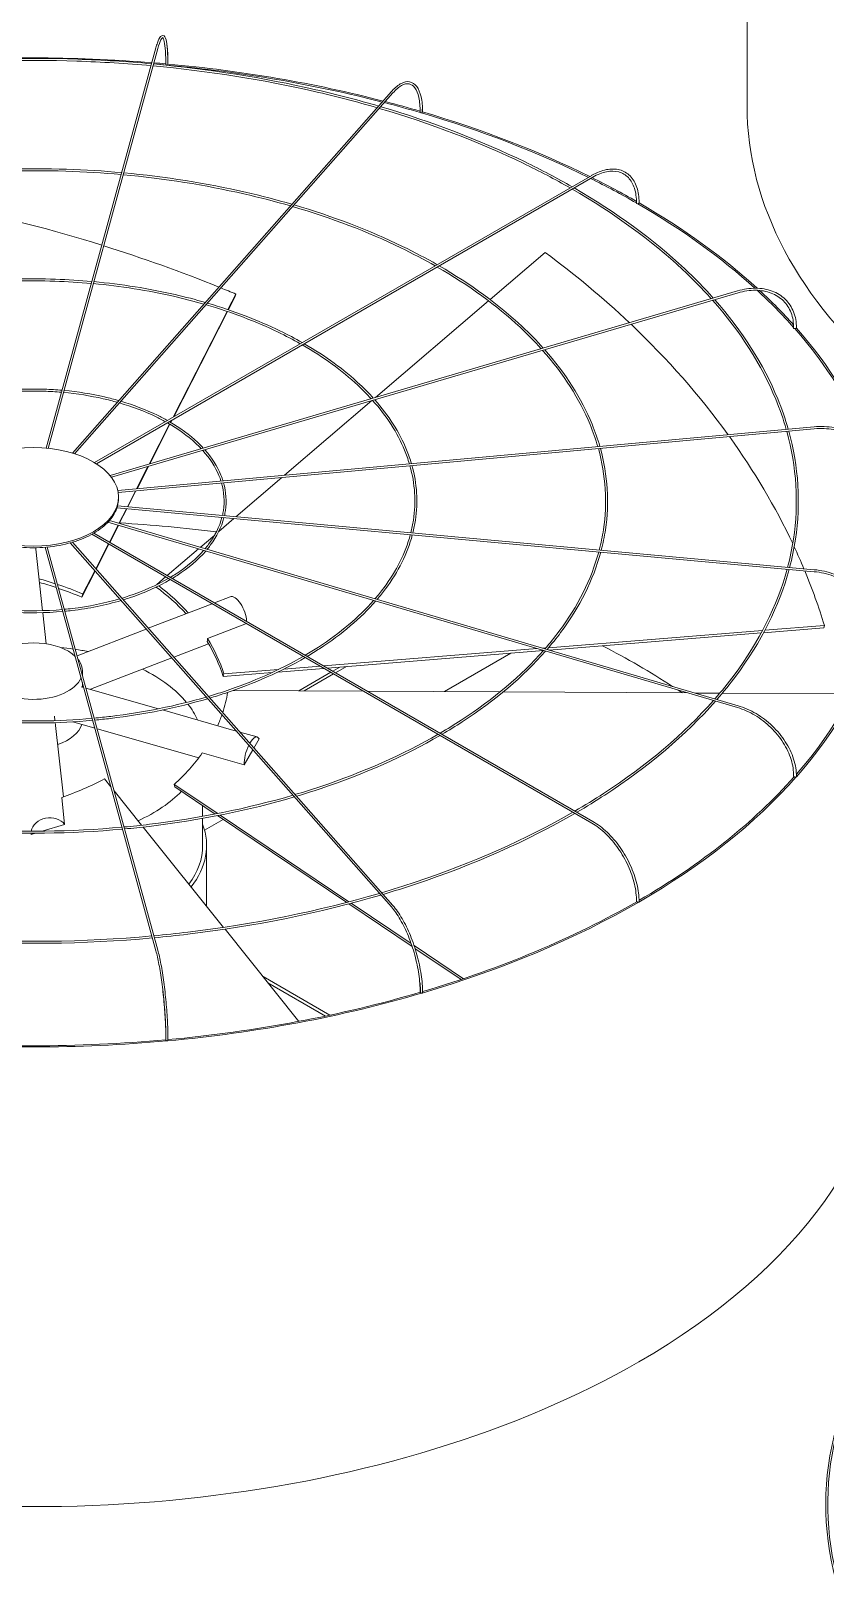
# Model space of a CAD drawing. Header units: millimetres. Extents: x -312439 to 477422, y -331570 to 212570.
# Drawn here: x 397652.5 to 397895.7, y 93167 to 93640.9 of the extents above; entities that cross this region are included whole.
import ezdxf

# ---------------------------------------------------------------- set-up
doc = ezdxf.new("R2010")
doc.units = ezdxf.units.MM

msp = doc.modelspace()

# ---------------------------------------------------------------- linework, layer by layer
at = {"color": 0, "linetype": 'Continuous', "lineweight": 0, "extrusion": (8.40036e-17, 0.816497, 0.57735)}
for p, q in [((397871.825, 93618.115), (397871.825, 93758.855)), ((397690.763, 93635.757), (397657.142, 93513.2)), ((397691.354, 93635.595), (397657.761, 93513.14)), ((397762.903, 93622.358), (397665.221, 93511.674)), ((397665.862, 93511.475), (397763.362, 93621.953)), ((397671.972, 93508.763), (397824.289, 93596.703)), ((397824.595, 93596.173), (397672.563, 93508.397)), ((397809.999, 93573.1), (397793.14, 93558.697)), ((397868.899, 93561.335), (397676.733, 93504.804)), ((397677.142, 93504.286), (397869.072, 93560.747)), ((397712.85, 93555.62), (397715.269, 93560.36)), ((397714.898, 93559.394), (397715.269, 93560.36)), ((397696.034, 93522.655), (397712.569, 93555.069)), ((397712.674, 93555.033), (397696.208, 93522.756)), ((397714.898, 93559.394), (397712.955, 93555.584)), ((397792.664, 93558.289), (397758.069, 93528.731)), ((397756.929, 93527.758), (397730.179, 93504.903)), ((397679.077, 93500.23), (397892.376, 93519.734)), ((397679.191, 93499.625), (397892.432, 93519.124)), ((397688.728, 93508.333), (397694.968, 93520.566)), ((397695.062, 93520.51), (397688.872, 93508.375)), ((397695.247, 93521.112), (397695.523, 93521.653)), ((397695.697, 93521.754), (397695.341, 93521.056)), ((397684.864, 93500.759), (397688.344, 93507.582)), ((397688.489, 93507.624), (397684.993, 93500.771)), ((397729.373, 93504.214), (397715.289, 93492.18)), ((397679.294, 93497.791), (397679.294, 93498.291)), ((397682.038, 93495.22), (397684.535, 93500.114)), ((397684.663, 93500.125), (397682.156, 93495.21)), ((397892.376, 93475.371), (397678.81, 93494.9)), ((397892.432, 93475.981), (397678.99, 93495.499)), ((397679.447, 93490.141), (397681.739, 93494.633)), ((397681.856, 93494.622), (397679.554, 93490.11)), ((397676.043, 93490.504), (397868.899, 93433.771)), ((397869.072, 93434.358), (397676.503, 93491.007)), ((397676.528, 93484.419), (397679.164, 93489.586)), ((397679.271, 93489.555), (397676.623, 93484.364)), ((397714.638, 93491.624), (397710.032, 93487.689)), ((397762.903, 93372.747), (397664.535, 93484.209)), ((397763.362, 93373.153), (397665.186, 93484.398)), ((397824.289, 93398.402), (397671.122, 93486.833)), ((397824.595, 93398.933), (397671.741, 93487.183)), ((397708.77, 93486.61), (397704.334, 93482.82)), ((397653.98, 93482.277), (397656.075, 93463.444)), ((397656.88, 93482.86), (397690.763, 93359.348)), ((397657.5, 93482.916), (397691.354, 93359.51)), ((397672.366, 93476.261), (397676.25, 93483.873)), ((397676.344, 93483.818), (397672.444, 93476.173)), ((397703.778, 93482.345), (397694.238, 93474.194)), ((397672.145, 93475.586), (397668.063, 93467.584)), ((397668.433, 93468.55), (397672.067, 93475.674)), ((397691.026, 93471.409), (397691.04, 93471.462)), ((397693.744, 93473.772), (397691.04, 93471.462)), ((397668.063, 93467.584), (397668.433, 93468.55)), ((397707.971, 93465.558), (397688.442, 93458.046)), ((397713.5, 93467.685), (397708.707, 93465.841)), ((397656.142, 93462.833), (397657.204, 93453.288)), ((397687.832, 93457.811), (397666.625, 93449.654)), ((397706.606, 93454.909), (397718.495, 93459.482)), ((397811.043, 93452.115), (397876.603, 93457.418)), ((397876.176, 93456.625), (397811.234, 93451.373)), ((397895.313, 93458.173), (397876.905, 93456.684)), ((397877.328, 93457.477), (397895.519, 93458.948)), ((397895.313, 93458.173), (397895.519, 93458.948)), ((397706.904, 93453.303), (397696.246, 93449.203)), ((397742.133, 93446.542), (397807.51, 93451.83)), ((397809.465, 93451.23), (397743.285, 93445.877)), ((397809.213, 93451.967), (397810.176, 93452.045)), ((397695.636, 93448.968), (397670.687, 93439.371)), ((397729.94, 93445.556), (397741.059, 93446.455)), ((397747.129, 93446.188), (397744.938, 93444.923)), ((397745.804, 93444.423), (397749.143, 93446.351)), ((397799.505, 93450.424), (397779.124, 93438.657)), ((397668.251, 93444.944), (397668.251, 93443.725)), ((397668.251, 93441.41), (397668.251, 93440.067)), ((397726.343, 93444.507), (397711.356, 93443.294)), ((397711.356, 93443.294), (397711.562, 93444.069)), ((397711.562, 93444.069), (397728.277, 93445.421)), ((397742.211, 93445.79), (397728.08, 93444.647)), ((397744.325, 93444.569), (397734.515, 93438.905)), ((397736.23, 93438.896), (397745.191, 93444.069)), ((397668.651, 93439.953), (397667.861, 93440.179)), ((397691.559, 93433.409), (397669.34, 93439.756)), ((397754.327, 93438.795), (397714.43, 93439.017)), ((397796.185, 93438.562), (397755.563, 93438.788)), ((397853.699, 93438.242), (397797.146, 93438.557)), ((397863.471, 93438.188), (397855.911, 93438.23)), ((397901.932, 93437.974), (397864.266, 93438.184)), ((397715.371, 93426.606), (397692.836, 93433.044)), ((397659.818, 93429.779), (397659.662, 93431.183)), ((397662.413, 93406.434), (397659.886, 93429.169)), ((397672.073, 93427.478), (397665.278, 93429.419)), ((397703.884, 93418.39), (397672.763, 93427.281)), ((397721.792, 93424.772), (397716.463, 93426.294)), ((397722.387, 93424.209), (397720.783, 93421.399)), ((397717.831, 93416.226), (397704.98, 93419.897)), ((397720.463, 93420.837), (397717.831, 93416.226)), ((397677.011, 93409.479), (397675.055, 93411.918)), ((397686.4, 93397.772), (397677.976, 93408.275)), ((397696.569, 93409.503), (397696.404, 93410.264)), ((397696.404, 93410.264), (397709.688, 93401.337)), ((397708.938, 93401.191), (397696.569, 93409.503)), ((397662.82, 93397.991), (397661.902, 93406.252)), ((397705.076, 93400.472), (397705.076, 93403.787)), ((397705.076, 93391.502), (397705.076, 93399.85)), ((397711.384, 93399.547), (397705.661, 93396.243)), ((397749.211, 93374.127), (397709.658, 93400.707)), ((397710.406, 93400.855), (397749.908, 93374.309)), ((397652.525, 93395.326), (397652.568, 93394.943)), ((397652.568, 93394.943), (397653.856, 93395.326)), ((397655.957, 93395.951), (397662.82, 93397.991)), ((397711.493, 93366.483), (397686.854, 93397.206)), ((397706.3, 93372.958), (397706.3, 93391.502)), ((397769.256, 93360.657), (397749.889, 93373.671)), ((397750.585, 93373.854), (397768.967, 93361.501)), ((397734.566, 93337.715), (397711.937, 93365.93)), ((397769.855, 93360.905), (397784.946, 93350.763)), ((397784.301, 93350.547), (397770.128, 93360.07)), ((397744.014, 93339.614), (397723.582, 93351.41)), ((397725.076, 93349.548), (397742.747, 93339.346))]:
    msp.add_line(p, q, dxfattribs=at)
at = {"color": 0, "linetype": 'Continuous', "lineweight": 0}
for centre, major_axis, ratio, start_param, end_param in [((397653.276, 93481.28), (-262.225, 0), 0.5773503, 4.5737285, 4.8518651), ((397653.276, 93481.28), (-262.225, 0), 0.5773503, 4.5571855, 4.5713361), ((397653.276, 93481.28), (-261.613, 0), 0.5773503, 4.556469, 4.5713736), ((397694.117, 93630.613), (0.306, -0.001), 0.5647458, 3.1415927, 4.5569919), ((397694.117, 93630.613), (0.306, -0.001), 0.5647458, 4.5569919, 6.1277883), ((397653.276, 93481.28), (-261.613, 0), 0.5773503, 4.2918428, 4.5551023), ((397694.164, 93630.787), (0.306, 0), 0.5773503, 5.7174869, 6.2831853), ((397653.276, 93481.28), (-262.225, 0), 0.5773503, 4.2917243, 4.5546375), ((397653.276, 93481.28), (-261.613, 0), 0.5773503, 4.242585, 4.2890574), ((397653.276, 93481.28), (-262.225, 0), 0.5773503, 4.2438111, 4.2889455), ((398134.05, 93618.115), (262.225, 0), 0.5773503, 3.1415927, 5.4977871), ((397772.007, 93616.001), (0.306, -0.003), 0.5659728, 3.1415927, 4.2460434), ((397772.007, 93616.001), (0.306, -0.003), 0.5659728, 4.2460434, 5.8168397), ((397653.276, 93481.28), (-261.613, 0), 0.5773503, 4.0051997, 4.2408431), ((397772.146, 93616.158), (0.306, 0), 0.5773503, 5.290332, 6.2831853), ((397653.276, 93481.28), (-262.225, 0), 0.5773503, 4.0050166, 4.2406095), ((397653.276, 93481.28), (-261.613, 0), 0.5773503, 3.9286416, 4.0018792), ((397653.276, 93481.28), (-262.225, 0), 0.5773503, 3.9309746, 4.001704), ((397838.264, 93588.208), (0.306, -0.004), 0.5683066, 3.1415927, 3.9346429), ((397838.48, 93588.333), (-0.306, 0), 0.5773503, 1.8326303, 3.1415927), ((397653.276, 93481.28), (-262.225, 0), 0.5773503, 3.705131, 3.9265633), ((397653.646, 93439.564), (-236.033, 90.421), 0.5343599, 4.8289255, 5.0170065), ((397838.264, 93588.208), (0.306, -0.004), 0.5683066, 3.9346429, 5.5054392), ((397653.276, 93481.28), (-261.613, 0), 0.5773503, 3.7066773, 3.9265771), ((397653.646, 93439.564), (-236.033, 90.421), 0.5343599, 4.6778989, 4.8264893), ((397653.481, 93439.372), (244.29, -64.884), 0.7560981, 0.9482496, 1.0897919), ((397653.646, 93439.564), (-236.033, 90.421), 0.5343599, 4.655659, 4.6753292), ((397653.276, 93481.28), (-261.613, 0), 0.5773503, 3.6151503, 3.7017035), ((397653.276, 93481.28), (-262.225, 0), 0.5773503, 3.6198551, 3.6998544), ((397653.481, 93439.372), (244.29, -64.884), 0.7560981, 0.7473423, 0.9452164), ((397886.402, 93549.954), (-0.306, 0.005), 0.5715189, 0, 0.4809344), ((397886.402, 93549.954), (-0.306, 0.005), 0.5715189, 0.4809344, 2.0517307), ((397653.276, 93481.28), (-261.613, 0), 0.5773503, 3.3623861, 3.6122993), ((397886.675, 93550.035), (-0.306, 0), 0.5773503, 1.5184711, 3.1415927), ((397653.276, 93481.28), (-262.225, 0), 0.5773503, 3.3525846, 3.6125039), ((397653.481, 93439.372), (244.29, -64.884), 0.7560981, 0.5676523, 0.7441319), ((397653.167, 93497.791), (-26.126, 0), 0.5773503, 2.6739221, 2.9809447), ((397653.167, 93497.791), (-26.126, 0), 0.5773503, 2.9880814, 3.1415927), ((397653.167, 93497.791), (-26.126, 0), 0.5773503, 2.3597628, 2.6667854), ((397653.276, 93340.04), (-261.613, 0), 0.5773503, 4.4965959, 4.611374), ((397653.167, 93497.791), (-26.126, 0), 0.5773503, 1.7314443, 2.0384669), ((397653.167, 93497.791), (-26.126, 0), 0.5773503, 2.0456036, 2.3526262), ((397653.167, 93497.791), (-26.126, 0), 0.5773503, 1.417285, 1.7243076), ((397648.487, 93481.666), (-5.494, -0.611), 0.8148193, 3.1415927, 3.239858), ((397653.481, 93439.372), (244.29, -64.884), 0.7560981, 0.5274276, 0.562586), ((397653.481, 93439.372), (244.29, -64.884), 0.7560981, 0.4379774, 0.5241031), ((397653.646, 93439.564), (56.639, -21.698), 0.5343599, 1.6636456, 1.7494756), ((397653.276, 93438.597), (-56.639, 21.698), 0.5343599, 4.7930664, 4.8825345), ((397653.646, 93439.564), (56.639, -21.698), 0.5343599, 1.5140664, 1.6514841), ((397653.276, 93438.597), (-56.639, 21.698), 0.5343599, 4.655659, 4.78086), ((397653.276, 93438.597), (58.621, -15.57), 0.7560981, 0.8715668, 1.0888975), ((397653.481, 93439.372), (58.621, -15.57), 0.7560981, 1.0889957, 1.0897919), ((397653.481, 93439.372), (58.621, -15.57), 0.7560981, 0.8588781, 1.0770864), ((397715.485, 93462.526), (-1.984, 5.159), 0.4527097, 4.0715694, 6.2831853), ((397653.276, 93481.28), (-261.613, 0), 0.5773503, 2.6753447, 2.9836943), ((397653.276, 93481.28), (-262.225, 0), 0.5773503, 2.6707914, 2.9843582), ((397653.276, 93444.944), (-14.976, 0), 0.5773503, 3.6916997, 5.4977871), ((397653.276, 93422.632), (-51.8, 0), 0.5773503, 4.4755897, 4.5522282), ((397653.276, 93422.632), (-51.8, 0), 0.5773503, 4.3841689, 4.46244), ((397653.276, 93438.597), (58.621, -15.57), 0.7560981, 0.4379774, 0.6726233), ((397653.481, 93439.372), (58.621, -15.57), 0.7560981, 0.4379774, 0.6748983), ((397653.276, 93340.04), (-261.613, 0), 0.5773503, 3.867145, 3.9833748), ((397653.276, 93444.944), (-14.976, 0), 0.5773503, 3.0357663, 3.5615783), ((397653.276, 93444.944), (-14.976, 0), 0.5773503, 0.1968015, 2.9056449), ((397653.276, 93422.632), (-51.8, 0), 0.5773503, 3.5810046, 4.0125195), ((397653.111, 93439.358), (59.282, 12.821), 0.7719474, 5.8595474, 5.99043), ((397653.276, 93340.04), (-261.613, 0), 0.5773503, 3.8494737, 3.8569689), ((397653.276, 93422.632), (-51.8, 0), 0.5773503, 3.3906549, 3.5616615), ((397653.276, 93430.037), (-14.976, 0), 0.5773503, 2.0838772, 2.9778132), ((397653.111, 93439.358), (59.282, 12.821), 0.7719474, 5.7736505, 5.8452628), ((397720.274, 93419.457), (1.518, 5.315), 0.3621096, 5.9116388, 7.2697762), ((397653.111, 93439.358), (59.282, 12.821), 0.7719474, 5.3512156, 5.5881365), ((397720.274, 93419.457), (1.518, 5.315), 0.3621096, 1.1204156, 2.3231422), ((397652.905, 93439.536), (-56.425, -22.248), 0.5660586, 1.5074553, 1.7443762), ((397653.276, 93422.632), (-51.8, 0), 0.5773503, 2.2375498, 2.6358707), ((397653.276, 93481.28), (-262.225, 0), 0.5773503, 2.0421116, 2.6702774), ((397653.276, 93481.28), (-261.613, 0), 0.5773503, 2.358999, 2.669365), ((397886.402, 93412.731), (-0.306, 0.005), 0.5830421, 0, 1.1094484), ((397886.675, 93412.65), (-0.306, 0), 0.5773503, 0.5759933, 3.1415927), ((397658.064, 93395.528), (5.494, 0.611), 0.8148193, 0.440938, 2.9148909), ((397658.064, 93395.528), (5.494, 0.611), 0.8148193, 3.0505707, 3.1356266), ((397653.276, 93391.502), (-53.025, 0), 0.5773503, 2.7158894, 3.3569527), ((397653.276, 93391.502), (51.8, 0), 0.5773503, 5.8780508, 6.2831853), ((397653.276, 93481.28), (-261.613, 0), 0.5773503, 2.0437737, 2.355024), ((397838.264, 93374.477), (-0.306, 0.004), 0.5862544, 0, 0.7932918), ((397838.48, 93374.352), (-0.306, 0), 0.5773503, 0.261834, 3.1415927), ((397653.276, 93481.28), (-261.613, 0), 0.5773503, 1.7289191, 2.0406845), ((397772.007, 93346.684), (-0.306, 0.003), 0.5885883, 0, 0.4763277), ((397772.146, 93346.527), (-0.306, 0), 0.5773503, 0, 3.1415927), ((397653.276, 93481.28), (-262.225, 0), 0.5773503, 1.7280308, 2.0415976), ((397653.276, 93340.54), (262.225, 0), 0.5773503, 3.1415927, 5.4977871), ((397653.276, 93340.54), (262.225, 0), 0.5773503, 5.4977871, 6.2831853), ((397653.276, 93481.28), (-262.225, 0), 0.5773503, 1.4139544, 1.727034), ((397653.276, 93481.28), (-261.613, 0), 0.5773503, 1.41439, 1.726367), ((397694.117, 93332.073), (-0.306, 0.001), 0.5898153, 0, 0.1588369), ((397694.164, 93331.898), (-0.306, 0), 0.5773503, 0, 3.1415927), ((398158.172, 93189.778), (-262.225, 0), 0.5773503, 6.126925, 6.4343205), ((398158.172, 93189.778), (-261.613, 0), 0.5773503, 6.1262297, 6.4235661)]:
    msp.add_ellipse(centre, major_axis=major_axis, ratio=ratio, start_param=start_param, end_param=end_param, dxfattribs=at)
msp.add_ellipse((397653.167, 93498.291), major_axis=(26.126, 0), ratio=0.5773503, dxfattribs=at)
for points, knots in [([(397694.471, 93630.787), (397694.471, 93632.491), (397694.419, 93634.008), (397694.216, 93636.526), (397694.067, 93637.525), (397693.665, 93638.947), (397693.44, 93639.463), (397692.654, 93639.578), (397692.406, 93639.43), (397691.855, 93638.845), (397691.547, 93638.19), (397691.068, 93636.809), (397690.915, 93636.311), (397690.763, 93635.757)], [4.712389, 4.712389, 4.712389, 4.712389, 5.0265482, 5.0265482, 5.3407075, 5.3407075, 5.6548668, 5.6548668, 5.8236028, 5.8236028, 6.1377621, 6.1377621, 6.2831853, 6.2831853, 6.2831853, 6.2831853]), ([(397691.354, 93635.595), (397691.672, 93636.755), (397691.992, 93637.647), (397692.548, 93638.728), (397692.797, 93638.877), (397692.824, 93638.877), (397693.028, 93638.729), (397693.381, 93637.564), (397693.525, 93636.714), (397693.736, 93634.47), (397693.798, 93633.04), (397693.811, 93631.152), (397693.811, 93630.885), (397693.81, 93630.613)], [0, 0, 0, 0, 0.3152669, 0.3152669, 0.6094726, 0.6094726, 0.9267406, 0.9267406, 1.2208373, 1.2208373, 1.5356304, 1.5356304, 1.5863402, 1.5863402, 1.5863402, 1.5863402]), ([(397694.089, 93636.923), (397694.098, 93636.862), (397694.107, 93636.801), (397694.259, 93635.714), (397694.353, 93634.41), (397694.416, 93632.173), (397694.425, 93631.412), (397694.423, 93630.612)], [1.10131175, 1.10131175, 1.10131175, 1.10131175, 1.12076762, 1.12076762, 1.43803566, 1.43803566, 1.5863026, 1.5863026, 1.5863026, 1.5863026]), ([(397689.425, 93630.877), (397681.93, 93631.555), (397674.378, 93632.022), (397650.15, 93632.838), (397633.392, 93632.368), (397616.91, 93630.877)], [5.342386, 5.342386, 5.342386, 5.342386, 5.43953692, 5.43953692, 5.65318828, 5.65318828, 5.65318828, 5.65318828]), ([(397689.26, 93630.277), (397681.742, 93630.955), (397674.166, 93631.421), (397650.048, 93632.22), (397633.425, 93631.751), (397617.075, 93630.277)], [5.34285963, 5.34285963, 5.34285963, 5.34285963, 5.44045758, 5.44045758, 5.65271466, 5.65271466, 5.65271466, 5.65271466]), ([(397758.539, 93617.414), (397752.262, 93619.243), (397745.841, 93620.909), (397723.391, 93626.043), (397706.784, 93628.669), (397689.88, 93630.22)], [5.03043397, 5.03043397, 5.03043397, 5.03043397, 5.12064091, 5.12064091, 5.34017784, 5.34017784, 5.34017784, 5.34017784]), ([(397758.987, 93617.921), (397752.699, 93619.759), (397746.268, 93621.433), (397723.729, 93626.607), (397707.036, 93629.256), (397690.044, 93630.82)], [5.02911205, 5.02911205, 5.02911205, 5.02911205, 5.11935362, 5.11935362, 5.33970837, 5.33970837, 5.33970837, 5.33970837]), ([(397772.452, 93616.158), (397772.452, 93617.874), (397772.301, 93619.423), (397771.705, 93622.049), (397771.26, 93623.127), (397770.079, 93624.712), (397769.33, 93625.217), (397767.69, 93625.502), (397766.831, 93625.329), (397765.017, 93624.408), (397764.053, 93623.622), (397763.029, 93622.5), (397762.966, 93622.43), (397762.903, 93622.358)], [4.712389, 4.712389, 4.712389, 4.712389, 5.0265482, 5.0265482, 5.3407075, 5.3407075, 5.6548668, 5.6548668, 5.9484515, 5.9484515, 6.2626108, 6.2626108, 6.2831853, 6.2831853, 6.2831853, 6.2831853]), ([(397763.362, 93621.953), (397764.276, 93622.989), (397765.184, 93623.755), (397766.867, 93624.677), (397767.633, 93624.833), (397768.974, 93624.598), (397769.572, 93624.204), (397770.599, 93622.805), (397771.015, 93621.8), (397771.567, 93619.297), (397771.707, 93617.807), (397771.701, 93616.1), (397771.701, 93616.052), (397771.7, 93616.004)], [0, 0, 0, 0, 0.3146448, 0.3146448, 0.6289116, 0.6289116, 0.9461796, 0.9461796, 1.2634477, 1.2634477, 1.5772832, 1.5772832, 1.5863402, 1.5863402, 1.5863402, 1.5863402]), ([(397817.64, 93592.865), (397813.037, 93595.493), (397808.245, 93598.012), (397789.747, 93606.952), (397774.924, 93612.604), (397759.189, 93617.224)], [4.71777189, 4.71777189, 4.71777189, 4.71777189, 4.80086127, 4.80086127, 5.02732174, 5.02732174, 5.02732174, 5.02732174]), ([(397818.254, 93593.219), (397813.639, 93595.864), (397808.835, 93598.398), (397790.285, 93607.394), (397775.419, 93613.082), (397759.636, 93617.731)], [4.71590946, 4.71590946, 4.71590946, 4.71590946, 4.79913358, 4.79913358, 5.02600568, 5.02600568, 5.02600568, 5.02600568]), ([(397772.304, 93617.013), (397772.309, 93616.809), (397772.313, 93616.602), (397772.314, 93616.263), (397772.314, 93616.132), (397772.313, 93616)], [7.805980691, 7.805980691, 7.805980691, 7.805980691, 7.845140151, 7.845140151, 7.869416781, 7.869416781, 7.869416781, 7.869416781]), ([(397680.282, 93597.549), (397674.698, 93598.052), (397669.072, 93598.4), (397650.955, 93599.011), (397638.401, 93598.662), (397626.053, 93597.549)], [5.34296141, 5.34296141, 5.34296141, 5.34296141, 5.43938168, 5.43938168, 5.65261288, 5.65261288, 5.65261288, 5.65261288]), ([(397680.117, 93596.949), (397674.51, 93597.452), (397668.861, 93597.798), (397650.852, 93598.393), (397638.434, 93598.045), (397626.218, 93596.949)], [5.34359392, 5.34359392, 5.34359392, 5.34359392, 5.44060854, 5.44060854, 5.65198037, 5.65198037, 5.65198037, 5.65198037]), ([(397838.787, 93588.333), (397838.787, 93590.058), (397838.55, 93591.654), (397837.617, 93594.433), (397836.918, 93595.616), (397835.12, 93597.437), (397834.021, 93598.073), (397831.553, 93598.724), (397830.187, 93598.741), (397827.322, 93598.172), (397825.823, 93597.584), (397824.315, 93596.719), (397824.302, 93596.711), (397824.289, 93596.703)], [3.1415927, 3.1415927, 3.1415927, 3.1415927, 3.4557519, 3.4557519, 3.7699112, 3.7699112, 4.0826965, 4.0826965, 4.3954482, 4.3954482, 4.7096075, 4.7096075, 4.712389, 4.712389, 4.712389, 4.712389]), ([(397824.595, 93596.173), (397826.033, 93597.003), (397827.464, 93597.563), (397830.164, 93598.099), (397831.43, 93598.074), (397833.682, 93597.46), (397834.668, 93596.873), (397836.291, 93595.179), (397836.927, 93594.071), (397837.772, 93591.423), (397837.98, 93589.886), (397837.958, 93588.212)], [1.5707963, 1.5707963, 1.5707963, 1.5707963, 1.8880644, 1.8880644, 2.2053324, 2.2053324, 2.5226004, 2.5226004, 2.8398685, 2.8398685, 3.1571365, 3.1571365, 3.1571365, 3.1571365]), ([(397732.006, 93587.349), (397727.353, 93588.7), (397722.595, 93589.932), (397705.834, 93593.763), (397693.397, 93595.73), (397680.737, 93596.892)], [5.03177949, 5.03177949, 5.03177949, 5.03177949, 5.12085286, 5.12085286, 5.34001919, 5.34001919, 5.34001919, 5.34001919]), ([(397732.454, 93587.857), (397727.791, 93589.217), (397723.023, 93590.457), (397706.172, 93594.327), (397693.649, 93596.317), (397680.901, 93597.492)], [5.03001504, 5.03001504, 5.03001504, 5.03001504, 5.11913743, 5.11913743, 5.33939405, 5.33939405, 5.33939405, 5.33939405]), ([(397860.832, 93558.962), (397858.095, 93562.015), (397855.156, 93565.008), (397842.475, 93576.843), (397831.117, 93585.111), (397818.254, 93592.512)], [4.40451603, 4.40451603, 4.40451603, 4.40451603, 4.48100319, 4.48100319, 4.71406654, 4.71406654, 4.71406654, 4.71406654]), ([(397861.482, 93559.153), (397858.75, 93562.215), (397855.816, 93565.216), (397843.126, 93577.112), (397831.75, 93585.425), (397818.867, 93592.866)], [4.40270972, 4.40270972, 4.40270972, 4.40270972, 4.47899466, 4.47899466, 4.71221436, 4.71221436, 4.71221436, 4.71221436]), ([(397776.316, 93569.006), (397772.923, 93570.937), (397769.394, 93572.787), (397755.586, 93579.457), (397744.463, 93583.695), (397732.656, 93587.16)], [4.7196458, 4.7196458, 4.7196458, 4.7196458, 4.80114658, 4.80114658, 5.02763075, 5.02763075, 5.02763075, 5.02763075]), ([(397776.93, 93569.361), (397773.526, 93571.308), (397769.984, 93573.174), (397756.124, 93579.899), (397744.958, 93584.173), (397733.103, 93587.666)], [4.71715813, 4.71715813, 4.71715813, 4.71715813, 4.79884427, 4.79884427, 5.02587671, 5.02587671, 5.02587671, 5.02587671]), ([(397671.142, 93564.232), (397667.468, 93564.561), (397663.768, 93564.788), (397651.758, 93565.196), (397643.408, 93564.967), (397635.193, 93564.232)], [5.34408303, 5.34408303, 5.34408303, 5.34408303, 5.43906993, 5.43906993, 5.65149126, 5.65149126, 5.65149126, 5.65149126]), ([(397670.977, 93563.632), (397667.28, 93563.96), (397663.556, 93564.187), (397651.656, 93564.578), (397643.441, 93564.35), (397635.357, 93563.632)], [5.34503474, 5.34503474, 5.34503474, 5.34503474, 5.44090812, 5.44090812, 5.65053954, 5.65053954, 5.65053954, 5.65053954]), ([(397808.764, 93543.645), (397806.754, 93545.876), (397804.599, 93548.064), (397795.132, 93556.892), (397786.598, 93563.099), (397776.931, 93568.654)], [4.40671458, 4.40671458, 4.40671458, 4.40671458, 4.48133637, 4.48133637, 4.71470569, 4.71470569, 4.71470569, 4.71470569]), ([(397809.416, 93543.836), (397807.409, 93546.076), (397805.259, 93548.272), (397795.784, 93557.162), (397787.231, 93563.414), (397777.544, 93569.008)], [4.40429576, 4.40429576, 4.40429576, 4.40429576, 4.47865981, 4.47865981, 4.7122362, 4.7122362, 4.7122362, 4.7122362]), ([(397705.481, 93557.293), (397702.45, 93558.168), (397699.353, 93558.966), (397688.278, 93561.494), (397680.012, 93562.801), (397671.597, 93563.576)], [5.03439168, 5.03439168, 5.03439168, 5.03439168, 5.12127422, 5.12127422, 5.3396756, 5.3396756, 5.3396756, 5.3396756]), ([(397705.929, 93557.801), (397702.888, 93558.684), (397699.78, 93559.491), (397688.616, 93562.058), (397680.264, 93563.388), (397671.761, 93564.176)], [5.03173968, 5.03173968, 5.03173968, 5.03173968, 5.11870396, 5.11870396, 5.33874043, 5.33874043, 5.33874043, 5.33874043]), ([(397886.982, 93550.035), (397886.982, 93551.767), (397886.682, 93553.417), (397885.507, 93556.387), (397884.63, 93557.706), (397882.389, 93559.873), (397881.026, 93560.72), (397877.954, 93561.862), (397876.248, 93562.156), (397872.659, 93562.168), (397870.778, 93561.887), (397868.899, 93561.335)], [4.712389, 4.712389, 4.712389, 4.712389, 5.0265482, 5.0265482, 5.3407075, 5.3407075, 5.6548668, 5.6548668, 5.969026, 5.969026, 6.2831853, 6.2831853, 6.2831853, 6.2831853]), ([(397869.072, 93560.747), (397870.888, 93561.282), (397872.701, 93561.548), (397876.135, 93561.525), (397877.757, 93561.236), (397880.649, 93560.135), (397881.92, 93559.326), (397883.994, 93557.267), (397884.799, 93556.019), (397885.864, 93553.195), (397886.124, 93551.621), (397886.096, 93549.96)], [0, 0, 0, 0, 0.317268, 0.317268, 0.6345361, 0.6345361, 0.9518041, 0.9518041, 1.2690722, 1.2690722, 1.5863402, 1.5863402, 1.5863402, 1.5863402]), ([(397735.001, 93545.153), (397732.816, 93546.387), (397730.547, 93547.572), (397721.427, 93551.972), (397714.007, 93554.796), (397706.131, 93557.104)], [4.72327264, 4.72327264, 4.72327264, 4.72327264, 4.80171455, 4.80171455, 5.02817129, 5.02817129, 5.02817129, 5.02817129]), ([(397735.616, 93545.508), (397733.419, 93546.759), (397731.137, 93547.959), (397721.965, 93552.415), (397714.502, 93555.274), (397706.578, 93557.611)], [4.71952861, 4.71952861, 4.71952861, 4.71952861, 4.7982649, 4.7982649, 5.02554265, 5.02554265, 5.02554265, 5.02554265]), ([(397883.833, 93518.953), (397882.946, 93522.062), (397881.869, 93525.153), (397876.291, 93538.689), (397869.789, 93548.866), (397861.283, 93558.456)], [4.09036759, 4.09036759, 4.09036759, 4.09036759, 4.16055829, 4.16055829, 4.40029723, 4.40029723, 4.40029723, 4.40029723]), ([(397884.454, 93519.01), (397883.568, 93522.129), (397882.493, 93525.229), (397876.921, 93538.82), (397870.425, 93549.03), (397861.932, 93558.647)], [4.08953528, 4.08953528, 4.08953528, 4.08953528, 4.15944113, 4.15944113, 4.39851052, 4.39851052, 4.39851052, 4.39851052]), ([(397756.704, 93528.33), (397755.418, 93529.742), (397754.045, 93531.128), (397747.793, 93536.951), (397742.084, 93541.095), (397735.618, 93544.802)], [4.41096312, 4.41096312, 4.41096312, 4.41096312, 4.4820009, 4.4820009, 4.71586354, 4.71586354, 4.71586354, 4.71586354]), ([(397757.357, 93528.522), (397756.074, 93529.943), (397754.706, 93531.337), (397748.444, 93537.22), (397742.717, 93541.409), (397736.231, 93545.156)], [4.40730528, 4.40730528, 4.40730528, 4.40730528, 4.47799052, 4.47799052, 4.71216027, 4.71216027, 4.71216027, 4.71216027]), ([(397826.122, 93513.676), (397825.467, 93515.937), (397824.679, 93518.186), (397820.514, 93528.286), (397815.621, 93535.933), (397809.217, 93543.139)], [4.09258463, 4.09258463, 4.09258463, 4.09258463, 4.16074385, 4.16074385, 4.40108815, 4.40108815, 4.40108815, 4.40108815]), ([(397826.743, 93513.733), (397826.09, 93516.005), (397825.304, 93518.263), (397821.144, 93528.416), (397816.256, 93536.097), (397809.866, 93543.33)], [4.09145544, 4.09145544, 4.09145544, 4.09145544, 4.15925512, 4.15925512, 4.39870409, 4.39870409, 4.39870409, 4.39870409]), ([(397662.002, 93530.915), (397660.239, 93531.069), (397658.464, 93531.177), (397652.562, 93531.381), (397648.415, 93531.272), (397644.333, 93530.915)], [5.34742678, 5.34742678, 5.34742678, 5.34742678, 5.43812478, 5.43812478, 5.64814751, 5.64814751, 5.64814751, 5.64814751]), ([(397661.837, 93530.314), (397660.051, 93530.469), (397658.252, 93530.575), (397652.46, 93530.763), (397648.448, 93530.655), (397644.497, 93530.314)], [5.34934775, 5.34934775, 5.34934775, 5.34934775, 5.44178794, 5.44178794, 5.64622654, 5.64622654, 5.64622654, 5.64622654]), ([(397678.955, 93527.236), (397677.547, 93527.634), (397676.11, 93528), (397670.723, 93529.225), (397666.627, 93529.872), (397662.457, 93530.259)], [5.04221465, 5.04221465, 5.04221465, 5.04221465, 5.12251796, 5.12251796, 5.33864709, 5.33864709, 5.33864709, 5.33864709]), ([(397679.404, 93527.745), (397677.985, 93528.151), (397676.538, 93528.525), (397671.061, 93529.789), (397666.879, 93530.459), (397662.622, 93530.859)], [5.03687901, 5.03687901, 5.03687901, 5.03687901, 5.11739529, 5.11739529, 5.33679188, 5.33679188, 5.33679188, 5.33679188]), ([(397693.683, 93521.298), (397692.708, 93521.837), (397691.7, 93522.357), (397687.269, 93524.487), (397683.552, 93525.897), (397679.606, 93527.048)], [4.73414686, 4.73414686, 4.73414686, 4.73414686, 4.80339703, 4.80339703, 5.02979007, 5.02979007, 5.02979007, 5.02979007]), ([(397694.301, 93521.655), (397693.313, 93522.209), (397692.291, 93522.744), (397687.807, 93524.93), (397684.047, 93526.375), (397680.054, 93527.555)], [4.72658474, 4.72658474, 4.72658474, 4.72658474, 4.79652126, 4.79652126, 5.0245472, 5.0245472, 5.0245472, 5.0245472]), ([(397768.413, 93508.399), (397767.991, 93509.817), (397767.491, 93511.228), (397764.739, 93517.891), (397761.457, 93523.006), (397757.159, 93527.825)], [4.09685918, 4.09685918, 4.09685918, 4.09685918, 4.16111414, 4.16111414, 4.40251946, 4.40251946, 4.40251946, 4.40251946]), ([(397769.034, 93508.456), (397768.614, 93509.884), (397768.116, 93511.305), (397765.369, 93518.021), (397762.093, 93523.17), (397757.808, 93528.016)], [4.09510983, 4.09510983, 4.09510983, 4.09510983, 4.15888353, 4.15888353, 4.39893942, 4.39893942, 4.39893942, 4.39893942]), ([(397704.638, 93513.013), (397704.08, 93513.607), (397703.491, 93514.192), (397700.453, 93517.009), (397697.571, 93519.09), (397694.304, 93520.95)], [4.42373247, 4.42373247, 4.42373247, 4.42373247, 4.48397953, 4.48397953, 4.71933502, 4.71933502, 4.71933502, 4.71933502]), ([(397705.295, 93513.207), (397704.739, 93513.809), (397704.153, 93514.401), (397701.104, 93517.279), (397698.204, 93519.404), (397694.918, 93521.304)], [4.41624247, 4.41624247, 4.41624247, 4.41624247, 4.47598634, 4.47598634, 4.71193426, 4.71193426, 4.71193426, 4.71193426]), ([(397884.265, 93476.728), (397885.02, 93479.584), (397885.617, 93482.454), (397887.718, 93496.332), (397887.028, 93507.448), (397884.002, 93518.354)], [3.77541609, 3.77541609, 3.77541609, 3.77541609, 3.83978539, 3.83978539, 4.08585643, 4.08585643, 4.08585643, 4.08585643]), ([(397884.883, 93476.671), (397885.637, 93479.534), (397886.232, 93482.411), (397888.329, 93496.327), (397887.64, 93507.478), (397884.622, 93518.41)], [3.77616248, 3.77616248, 3.77616248, 3.77616248, 3.84020832, 3.84020832, 4.08505688, 4.08505688, 4.08505688, 4.08505688]), ([(397912.319, 93505.012), (397912.319, 93506.749), (397911.986, 93508.456), (397910.687, 93511.642), (397909.722, 93513.12), (397907.257, 93515.699), (397905.759, 93516.8), (397902.379, 93518.521), (397900.498, 93519.141), (397896.536, 93519.843), (397894.456, 93519.925), (397892.376, 93519.734)], [4.712389, 4.712389, 4.712389, 4.712389, 5.0265482, 5.0265482, 5.3407075, 5.3407075, 5.6548668, 5.6548668, 5.969026, 5.969026, 6.2831853, 6.2831853, 6.2831853, 6.2831853]), ([(397892.432, 93519.124), (397894.447, 93519.309), (397896.462, 93519.226), (397900.285, 93518.538), (397902.094, 93517.932), (397905.325, 93516.262), (397906.747, 93515.197), (397909.066, 93512.718), (397909.963, 93511.304), (397911.148, 93508.266), (397911.435, 93506.642), (397911.404, 93504.99)], [6.2831853, 6.2831853, 6.2831853, 6.2831853, 6.6004533, 6.6004533, 6.9177214, 6.9177214, 7.2349894, 7.2349894, 7.5522575, 7.5522575, 7.8695255, 7.8695255, 7.8695255, 7.8695255]), ([(397710.697, 93503.121), (397710.513, 93503.697), (397710.302, 93504.269), (397708.963, 93507.495), (397707.293, 93510.078), (397705.1, 93512.511)], [4.10975269, 4.10975269, 4.10975269, 4.10975269, 4.16221832, 4.16221832, 4.40682155, 4.40682155, 4.40682155, 4.40682155]), ([(397711.321, 93503.178), (397711.138, 93503.764), (397710.928, 93504.346), (397709.593, 93507.625), (397707.929, 93510.243), (397705.75, 93512.702)], [4.10592526, 4.10592526, 4.10592526, 4.10592526, 4.15777238, 4.15777238, 4.39963811, 4.39963811, 4.39963811, 4.39963811]), ([(397826.56, 93482.005), (397827.102, 93484.078), (397827.531, 93486.162), (397829.101, 93496.521), (397828.578, 93504.878), (397826.292, 93513.076)], [3.77736844, 3.77736844, 3.77736844, 3.77736844, 3.83971259, 3.83971259, 4.08656564, 4.08656564, 4.08656564, 4.08656564]), ([(397827.178, 93481.948), (397827.718, 93484.029), (397828.146, 93486.119), (397829.712, 93496.516), (397829.19, 93504.908), (397826.912, 93513.133)], [3.77834287, 3.77834287, 3.77834287, 3.77834287, 3.84027623, 3.84027623, 4.08549455, 4.08549455, 4.08549455, 4.08549455]), ([(397768.852, 93487.282), (397769.181, 93488.577), (397769.445, 93489.877), (397770.483, 93496.717), (397770.128, 93502.311), (397768.586, 93507.8)], [3.78111281, 3.78111281, 3.78111281, 3.78111281, 3.83956511, 3.83956511, 4.08781837, 4.08781837, 4.08781837, 4.08781837]), ([(397769.469, 93487.225), (397769.797, 93488.527), (397770.06, 93489.835), (397771.094, 93496.713), (397770.74, 93502.341), (397769.206, 93507.856)], [3.78251471, 3.78251471, 3.78251471, 3.78251471, 3.8404098, 3.8404098, 4.0861992, 4.0861992, 4.0861992, 4.0861992]), ([(397711.138, 93492.559), (397711.259, 93493.075), (397711.359, 93493.593), (397711.866, 93496.914), (397711.678, 93499.745), (397710.879, 93502.523)], [3.79241111, 3.79241111, 3.79241111, 3.79241111, 3.83910744, 3.83910744, 4.09159713, 4.09159713, 4.09159713, 4.09159713]), ([(397711.754, 93492.503), (397711.874, 93493.026), (397711.974, 93493.551), (397712.476, 93496.909), (397712.29, 93499.775), (397711.499, 93502.579)], [3.79485754, 3.79485754, 3.79485754, 3.79485754, 3.8407928, 3.8407928, 4.08828416, 4.08828416, 4.08828416, 4.08828416]), ([(397705.806, 93482.387), (397706.187, 93482.839), (397706.55, 93483.296), (397708.86, 93486.381), (397710.237, 93489.144), (397710.987, 93491.958)], [3.47410339, 3.47410339, 3.47410339, 3.47410339, 3.51894345, 3.51894345, 3.77424927, 3.77424927, 3.77424927, 3.77424927]), ([(397706.446, 93482.199), (397706.79, 93482.613), (397707.119, 93483.032), (397709.437, 93486.146), (397710.845, 93488.992), (397711.606, 93491.901)], [3.48078418, 3.48078418, 3.48078418, 3.48078418, 3.52099532, 3.52099532, 3.77722211, 3.77722211, 3.77722211, 3.77722211]), ([(397757.868, 93467.072), (397758.814, 93468.168), (397759.708, 93469.28), (397764.44, 93475.609), (397767.182, 93481.092), (397768.694, 93486.681)], [3.46491265, 3.46491265, 3.46491265, 3.46491265, 3.51947788, 3.51947788, 3.77207122, 3.77207122, 3.77207122, 3.77207122]), ([(397758.512, 93466.882), (397759.419, 93467.942), (397760.277, 93469.016), (397765.018, 93475.374), (397767.791, 93480.94), (397769.313, 93486.625)], [3.46836695, 3.46836695, 3.46836695, 3.46836695, 3.52050672, 3.52050672, 3.77360482, 3.77360482, 3.77360482, 3.77360482]), ([(397695.182, 93473.649), (397695.777, 93474.003), (397696.36, 93474.365), (397700.261, 93476.896), (397703.105, 93479.305), (397705.367, 93481.878)], [3.15594616, 3.15594616, 3.15594616, 3.15594616, 3.1998122, 3.1998122, 3.45718678, 3.45718678, 3.45718678, 3.45718678]), ([(397695.789, 93473.299), (397696.293, 93473.603), (397696.789, 93473.913), (397700.734, 93476.474), (397703.681, 93478.989), (397706.014, 93481.688)], [3.16311142, 3.16311142, 3.16311142, 3.16311142, 3.20013863, 3.20013863, 3.46418527, 3.46418527, 3.46418527, 3.46418527]), ([(397809.927, 93451.757), (397811.44, 93453.498), (397812.866, 93455.264), (397820.02, 93464.837), (397824.127, 93473.04), (397826.4, 93481.404)], [3.46185589, 3.46185589, 3.46185589, 3.46185589, 3.51965328, 3.51965328, 3.77134922, 3.77134922, 3.77134922, 3.77134922]), ([(397810.573, 93451.567), (397812.045, 93453.271), (397813.435, 93454.999), (397820.598, 93464.601), (397824.736, 93472.888), (397827.02, 93481.348)], [3.46418406, 3.46418406, 3.46418406, 3.46418406, 3.52033986, 3.52033986, 3.7723822, 3.7723822, 3.7723822, 3.7723822]), ([(397861.977, 93436.445), (397864.061, 93438.833), (397866.021, 93441.256), (397875.597, 93454.072), (397881.068, 93464.992), (397884.104, 93476.128)], [3.46025293, 3.46025293, 3.46025293, 3.46025293, 3.51974047, 3.51974047, 3.77090484, 3.77090484, 3.77090484, 3.77090484]), ([(397862.624, 93436.255), (397864.667, 93438.606), (397866.591, 93440.992), (397876.175, 93453.837), (397881.677, 93464.84), (397884.723, 93476.071)], [3.4620089, 3.4620089, 3.4620089, 3.4620089, 3.52025567, 3.52025567, 3.77168417, 3.77168417, 3.77168417, 3.77168417]), ([(397892.376, 93475.371), (397894.392, 93475.187), (397896.408, 93474.736), (397900.239, 93473.346), (397902.053, 93472.407), (397905.297, 93470.136), (397906.726, 93468.805), (397909.057, 93465.887), (397909.958, 93464.301), (397911.148, 93461.033), (397911.435, 93459.352), (397911.404, 93457.706)], [6.2831853, 6.2831853, 6.2831853, 6.2831853, 6.6004533, 6.6004533, 6.9177214, 6.9177214, 7.2349894, 7.2349894, 7.5522575, 7.5522575, 7.8695255, 7.8695255, 7.8695255, 7.8695255]), ([(397912.319, 93457.673), (397912.319, 93459.409), (397911.986, 93461.173), (397910.693, 93464.584), (397909.732, 93466.229), (397907.279, 93469.244), (397905.788, 93470.613), (397902.42, 93472.943), (397900.545, 93473.905), (397896.59, 93475.329), (397894.511, 93475.791), (397892.432, 93475.981)], [4.712389, 4.712389, 4.712389, 4.712389, 5.0265482, 5.0265482, 5.3407075, 5.3407075, 5.6548668, 5.6548668, 5.969026, 5.969026, 6.2831853, 6.2831853, 6.2831853, 6.2831853]), ([(397680.318, 93467.251), (397681.058, 93467.475), (397681.79, 93467.707), (397686.915, 93469.419), (397690.981, 93471.221), (397694.573, 93473.293)], [2.837842, 2.837842, 2.837842, 2.837842, 2.88061564, 2.88061564, 3.14113288, 3.14113288, 3.14113288, 3.14113288]), ([(397680.763, 93466.747), (397681.395, 93466.94), (397682.021, 93467.14), (397687.229, 93468.873), (397691.46, 93470.76), (397695.185, 93472.94)], [2.84298262, 2.84298262, 2.84298262, 2.84298262, 2.8793398, 2.8793398, 3.14846238, 3.14846238, 3.14846238, 3.14846238]), ([(397662.729, 93463.855), (397663.524, 93463.931), (397664.317, 93464.017), (397670.158, 93464.718), (397675.07, 93465.712), (397679.67, 93467.059)], [2.52003494, 2.52003494, 2.52003494, 2.52003494, 2.56128493, 2.56128493, 2.82541727, 2.82541727, 2.82541727, 2.82541727]), ([(397662.894, 93463.256), (397663.607, 93463.325), (397664.319, 93463.401), (397670.266, 93464.106), (397675.358, 93465.141), (397680.118, 93466.552)], [2.52186126, 2.52186126, 2.52186126, 2.52186126, 2.55867334, 2.55867334, 2.83065097, 2.83065097, 2.83065097, 2.83065097]), ([(397736.497, 93449.796), (397737.896, 93450.615), (397739.258, 93451.455), (397747.226, 93456.626), (397752.901, 93461.429), (397757.425, 93466.564)], [3.14877196, 3.14877196, 3.14877196, 3.14877196, 3.19991213, 3.19991213, 3.45646828, 3.45646828, 3.45646828, 3.45646828]), ([(397737.107, 93449.444), (397738.413, 93450.215), (397739.687, 93451.003), (397747.699, 93456.204), (397753.478, 93461.112), (397758.072, 93466.373)], [3.15241617, 3.15241617, 3.15241617, 3.15241617, 3.2000755, 3.2000755, 3.46000178, 3.46000178, 3.46000178, 3.46000178]), ([(397644.06, 93463.198), (397644.776, 93463.134), (397645.494, 93463.077), (397651.548, 93462.662), (397656.967, 93462.719), (397662.274, 93463.198)], [2.20116261, 2.20116261, 2.20116261, 2.20116261, 2.23802396, 2.23802396, 2.51122637, 2.51122637, 2.51122637, 2.51122637]), ([(397644.225, 93463.798), (397644.976, 93463.731), (397645.729, 93463.673), (397651.675, 93463.279), (397656.946, 93463.338), (397662.11, 93463.798)], [2.2030547, 2.2030547, 2.2030547, 2.2030547, 2.24193573, 2.24193573, 2.50933428, 2.50933428, 2.50933428, 2.50933428]), ([(397706.463, 93454.033), (397706.521, 93454.253), (397706.566, 93454.504), (397706.599, 93454.824), (397706.603, 93454.866), (397706.606, 93454.909)], [27.2141577, 27.2141577, 27.2141577, 27.2141577, 28.9150445, 28.9150445, 29.1719106, 29.1719106, 29.1719106, 29.1719106]), ([(397777.811, 93425.943), (397780.014, 93427.228), (397782.157, 93428.546), (397794.191, 93436.355), (397802.698, 93443.553), (397809.483, 93451.25)], [3.14637947, 3.14637947, 3.14637947, 3.14637947, 3.19994276, 3.19994276, 3.45622926, 3.45622926, 3.45622926, 3.45622926]), ([(397778.421, 93425.591), (397780.531, 93426.827), (397782.586, 93428.094), (397794.664, 93435.934), (397803.275, 93443.236), (397810.13, 93451.059)], [3.14882268, 3.14882268, 3.14882268, 3.14882268, 3.20005174, 3.20005174, 3.4585926, 3.4585926, 3.4585926, 3.4585926]), ([(397706.843, 93437.195), (397708.495, 93437.687), (397710.127, 93438.202), (397720.55, 93441.681), (397728.692, 93445.289), (397735.887, 93449.441)], [2.8326444, 2.8326444, 2.8326444, 2.8326444, 2.88031456, 2.88031456, 3.14136267, 3.14136267, 3.14136267, 3.14136267]), ([(397707.289, 93436.689), (397708.833, 93437.152), (397710.359, 93437.635), (397720.864, 93441.136), (397729.171, 93444.828), (397736.499, 93449.088)], [2.83524734, 2.83524734, 2.83524734, 2.83524734, 2.87967423, 2.87967423, 3.14504801, 3.14504801, 3.14504801, 3.14504801]), ([(397671.869, 93430.538), (397673.563, 93430.697), (397675.251, 93430.876), (397687.085, 93432.293), (397696.955, 93434.292), (397706.195, 93437.003)], [2.51666009, 2.51666009, 2.51666009, 2.51666009, 2.56064993, 2.56064993, 2.826424, 2.826424, 2.826424, 2.826424]), ([(397672.033, 93429.939), (397673.646, 93430.09), (397675.254, 93430.261), (397687.193, 93431.681), (397697.242, 93433.72), (397706.642, 93436.497)], [2.517588, 2.517588, 2.517588, 2.517588, 2.55933958, 2.55933958, 2.82905034, 2.82905034, 2.82905034, 2.82905034]), ([(397819.114, 93402.097), (397822.125, 93403.847), (397825.052, 93405.645), (397841.152, 93416.094), (397852.487, 93425.682), (397861.532, 93435.938)], [3.14512292, 3.14512292, 3.14512292, 3.14512292, 3.19995757, 3.19995757, 3.45603404, 3.45603404, 3.45603404, 3.45603404]), ([(397819.726, 93401.744), (397822.642, 93403.446), (397825.481, 93405.193), (397841.625, 93415.672), (397853.065, 93425.366), (397862.18, 93435.747)], [3.14696065, 3.14696065, 3.14696065, 3.14696065, 3.20003933, 3.20003933, 3.45780979, 3.45780979, 3.45780979, 3.45780979]), ([(397868.899, 93433.771), (397870.715, 93433.236), (397872.534, 93432.435), (397875.993, 93430.377), (397877.632, 93429.121), (397880.565, 93426.279), (397881.859, 93424.695), (397883.969, 93421.359), (397884.786, 93419.608), (397885.864, 93416.118), (397886.124, 93414.38), (397886.096, 93412.736)], [6.2831853, 6.2831853, 6.2831853, 6.2831853, 6.6004533, 6.6004533, 6.9177214, 6.9177214, 7.2349894, 7.2349894, 7.5522575, 7.5522575, 7.8695255, 7.8695255, 7.8695255, 7.8695255]), ([(397886.982, 93412.65), (397886.982, 93414.383), (397886.682, 93416.198), (397885.52, 93419.818), (397884.657, 93421.623), (397882.452, 93425.053), (397881.111, 93426.676), (397878.08, 93429.586), (397876.391, 93430.871), (397872.826, 93432.982), (397870.951, 93433.806), (397869.072, 93434.358)], [4.712389, 4.712389, 4.712389, 4.712389, 5.0265482, 5.0265482, 5.3407075, 5.3407075, 5.6548668, 5.6548668, 5.969026, 5.969026, 6.2831853, 6.2831853, 6.2831853, 6.2831853]), ([(397634.921, 93429.881), (397636.423, 93429.745), (397637.931, 93429.625), (397650.061, 93428.801), (397660.851, 93428.922), (397671.414, 93429.881)], [2.20014358, 2.20014358, 2.20014358, 2.20014358, 2.23901367, 2.23901367, 2.5122454, 2.5122454, 2.5122454, 2.5122454]), ([(397635.085, 93430.481), (397636.623, 93430.343), (397638.165, 93430.221), (397650.188, 93429.418), (397660.829, 93429.541), (397671.25, 93430.481)], [2.20108803, 2.20108803, 2.20108803, 2.20108803, 2.24097619, 2.24097619, 2.51130095, 2.51130095, 2.51130095, 2.51130095]), ([(397733.368, 93407.139), (397735.932, 93407.9), (397738.464, 93408.697), (397754.185, 93413.943), (397766.403, 93419.357), (397777.2, 93425.589)], [2.8309089, 2.8309089, 2.8309089, 2.8309089, 2.8802112, 2.8802112, 3.14143931, 3.14143931, 3.14143931, 3.14143931]), ([(397733.815, 93406.633), (397736.27, 93407.365), (397738.696, 93408.13), (397754.499, 93413.397), (397766.882, 93418.896), (397777.812, 93425.236)], [2.8326515, 2.8326515, 2.8326515, 2.8326515, 2.87978381, 2.87978381, 3.14390081, 3.14390081, 3.14390081, 3.14390081]), ([(397681.009, 93397.221), (397683.602, 93397.462), (397686.186, 93397.736), (397704.011, 93399.868), (397718.839, 93402.871), (397732.72, 93406.948)], [2.51553267, 2.51553267, 2.51553267, 2.51553267, 2.56043494, 2.56043494, 2.82676017, 2.82676017, 2.82676017, 2.82676017]), ([(397681.173, 93396.622), (397683.685, 93396.856), (397686.188, 93397.121), (397704.118, 93399.256), (397719.126, 93402.3), (397733.167, 93406.441)], [2.51615458, 2.51615458, 2.51615458, 2.51615458, 2.55956039, 2.55956039, 2.82851318, 2.82851318, 2.82851318, 2.82851318]), ([(397759.885, 93377.093), (397763.364, 93378.123), (397766.798, 93379.203), (397787.816, 93386.215), (397804.106, 93393.434), (397818.503, 93401.743)], [2.83000203, 2.83000203, 2.83000203, 2.83000203, 2.88015896, 2.88015896, 3.14141755, 3.14141755, 3.14141755, 3.14141755]), ([(397760.332, 93376.586), (397763.702, 93377.587), (397767.03, 93378.635), (397788.13, 93385.669), (397804.585, 93392.972), (397819.115, 93401.389)], [2.83131179, 2.83131179, 2.83131179, 2.83131179, 2.87983823, 2.87983823, 3.14326557, 3.14326557, 3.14326557, 3.14326557]), ([(397838.787, 93374.352), (397838.787, 93376.077), (397838.55, 93377.932), (397837.632, 93381.728), (397836.949, 93383.667), (397835.205, 93387.446), (397834.144, 93389.284), (397831.743, 93392.684), (397830.405, 93394.245), (397827.578, 93396.938), (397826.089, 93398.07), (397824.595, 93398.933)], [3.1415927, 3.1415927, 3.1415927, 3.1415927, 3.4557519, 3.4557519, 3.7699112, 3.7699112, 4.0840704, 4.0840704, 4.3982297, 4.3982297, 4.712389, 4.712389, 4.712389, 4.712389]), ([(397625.781, 93396.565), (397628.07, 93396.356), (397630.366, 93396.174), (397648.574, 93394.94), (397664.734, 93395.124), (397680.554, 93396.565)], [2.19980176, 2.19980176, 2.19980176, 2.19980176, 2.23934285, 2.23934285, 2.51258722, 2.51258722, 2.51258722, 2.51258722]), ([(397625.945, 93397.165), (397628.269, 93396.954), (397630.601, 93396.77), (397648.701, 93395.557), (397664.713, 93395.743), (397680.389, 93397.165)], [2.20043103, 2.20043103, 2.20043103, 2.20043103, 2.24065263, 2.24065263, 2.51195795, 2.51195795, 2.51195795, 2.51195795]), ([(397824.289, 93398.402), (397825.726, 93397.572), (397827.169, 93396.473), (397829.916, 93393.846), (397831.219, 93392.318), (397833.552, 93388.989), (397834.582, 93387.187), (397836.262, 93383.492), (397836.913, 93381.6), (397837.772, 93377.917), (397837.98, 93376.128), (397837.958, 93374.481)], [1.5707963, 1.5707963, 1.5707963, 1.5707963, 1.8880644, 1.8880644, 2.2053324, 2.2053324, 2.5226004, 2.5226004, 2.8398685, 2.8398685, 3.1571365, 3.1571365, 3.1571365, 3.1571365]), ([(397690.146, 93363.916), (397693.638, 93364.239), (397697.119, 93364.607), (397720.934, 93367.454), (397740.717, 93371.461), (397759.237, 93376.902)], [2.51495522, 2.51495522, 2.51495522, 2.51495522, 2.56032682, 2.56032682, 2.8268898, 2.8268898, 2.8268898, 2.8268898]), ([(397690.31, 93363.316), (397693.722, 93363.632), (397697.121, 93363.992), (397721.041, 93366.842), (397741.005, 93370.889), (397759.684, 93376.395)], [2.51542291, 2.51542291, 2.51542291, 2.51542291, 2.55967055, 2.55967055, 2.82820543, 2.82820543, 2.82820543, 2.82820543]), ([(397762.903, 93372.747), (397763.817, 93371.712), (397764.737, 93370.407), (397766.498, 93367.381), (397767.338, 93365.657), (397768.843, 93361.971), (397769.508, 93360.01), (397770.595, 93356.049), (397771.017, 93354.051), (397771.576, 93350.219), (397771.713, 93348.386), (397771.701, 93346.716), (397771.701, 93346.701), (397771.7, 93346.687)], [6.2831853, 6.2831853, 6.2831853, 6.2831853, 6.5978301, 6.5978301, 6.9149527, 6.9149527, 7.2322207, 7.2322207, 7.5494887, 7.5494887, 7.8667568, 7.8667568, 7.8695255, 7.8695255, 7.8695255, 7.8695255]), ([(397772.452, 93346.527), (397772.452, 93348.242), (397772.301, 93350.123), (397771.714, 93354.039), (397771.277, 93356.074), (397770.161, 93360.101), (397769.482, 93362.092), (397767.945, 93365.842), (397767.088, 93367.599), (397765.276, 93370.71), (397764.323, 93372.064), (397763.362, 93373.153)], [4.712389, 4.712389, 4.712389, 4.712389, 5.0265482, 5.0265482, 5.3407075, 5.3407075, 5.6548668, 5.6548668, 5.969026, 5.969026, 6.2831853, 6.2831853, 6.2831853, 6.2831853]), ([(397616.644, 93363.259), (397619.719, 93362.979), (397622.803, 93362.734), (397647.086, 93361.091), (397668.615, 93361.338), (397689.691, 93363.259)], [2.19964371, 2.19964371, 2.19964371, 2.19964371, 2.23950729, 2.23950729, 2.51274527, 2.51274527, 2.51274527, 2.51274527]), ([(397616.809, 93363.859), (397619.918, 93363.576), (397623.038, 93363.33), (397647.213, 93361.708), (397668.594, 93361.957), (397689.526, 93363.859)], [2.20011555, 2.20011555, 2.20011555, 2.20011555, 2.24049017, 2.24049017, 2.51227343, 2.51227343, 2.51227343, 2.51227343]), ([(397690.763, 93359.348), (397691.082, 93358.188), (397691.402, 93356.758), (397692.012, 93353.492), (397692.303, 93351.654), (397692.823, 93347.766), (397693.053, 93345.715), (397693.429, 93341.605), (397693.575, 93339.547), (397693.768, 93335.63), (397693.815, 93333.771), (397693.81, 93332.095), (397693.81, 93332.084), (397693.81, 93332.074)], [0, 0, 0, 0, 0.3152669, 0.3152669, 0.6325349, 0.6325349, 0.949803, 0.949803, 1.267071, 1.267071, 1.584339, 1.584339, 1.5863402, 1.5863402, 1.5863402, 1.5863402]), ([(397694.471, 93331.898), (397694.471, 93333.602), (397694.419, 93335.492), (397694.218, 93339.462), (397694.068, 93341.542), (397693.685, 93345.691), (397693.451, 93347.759), (397692.924, 93351.681), (397692.63, 93353.536), (397692.009, 93356.852), (397691.682, 93358.314), (397691.354, 93359.51)], [4.712389, 4.712389, 4.712389, 4.712389, 5.0265482, 5.0265482, 5.3407075, 5.3407075, 5.6548668, 5.6548668, 5.969026, 5.969026, 6.2831853, 6.2831853, 6.2831853, 6.2831853]), ([(397693.858, 93331.898), (397693.858, 93333.589), (397693.807, 93335.469), (397693.606, 93339.422), (397693.457, 93341.494), (397693.142, 93344.909), (397693, 93346.256), (397692.843, 93347.571)], [4.71238898, 4.71238898, 4.71238898, 4.71238898, 5.02654825, 5.02654825, 5.34070751, 5.34070751, 5.54584713, 5.54584713, 5.54584713, 5.54584713])]:
    msp.add_open_spline(points, degree=3, knots=knots, dxfattribs=at)
msp.add_open_spline([(397771.839, 93346.527), (397771.839, 93347.467), (397771.793, 93348.461), (397771.702, 93349.493)], degree=3, dxfattribs=at)

doc.saveas('drawing.dxf')
